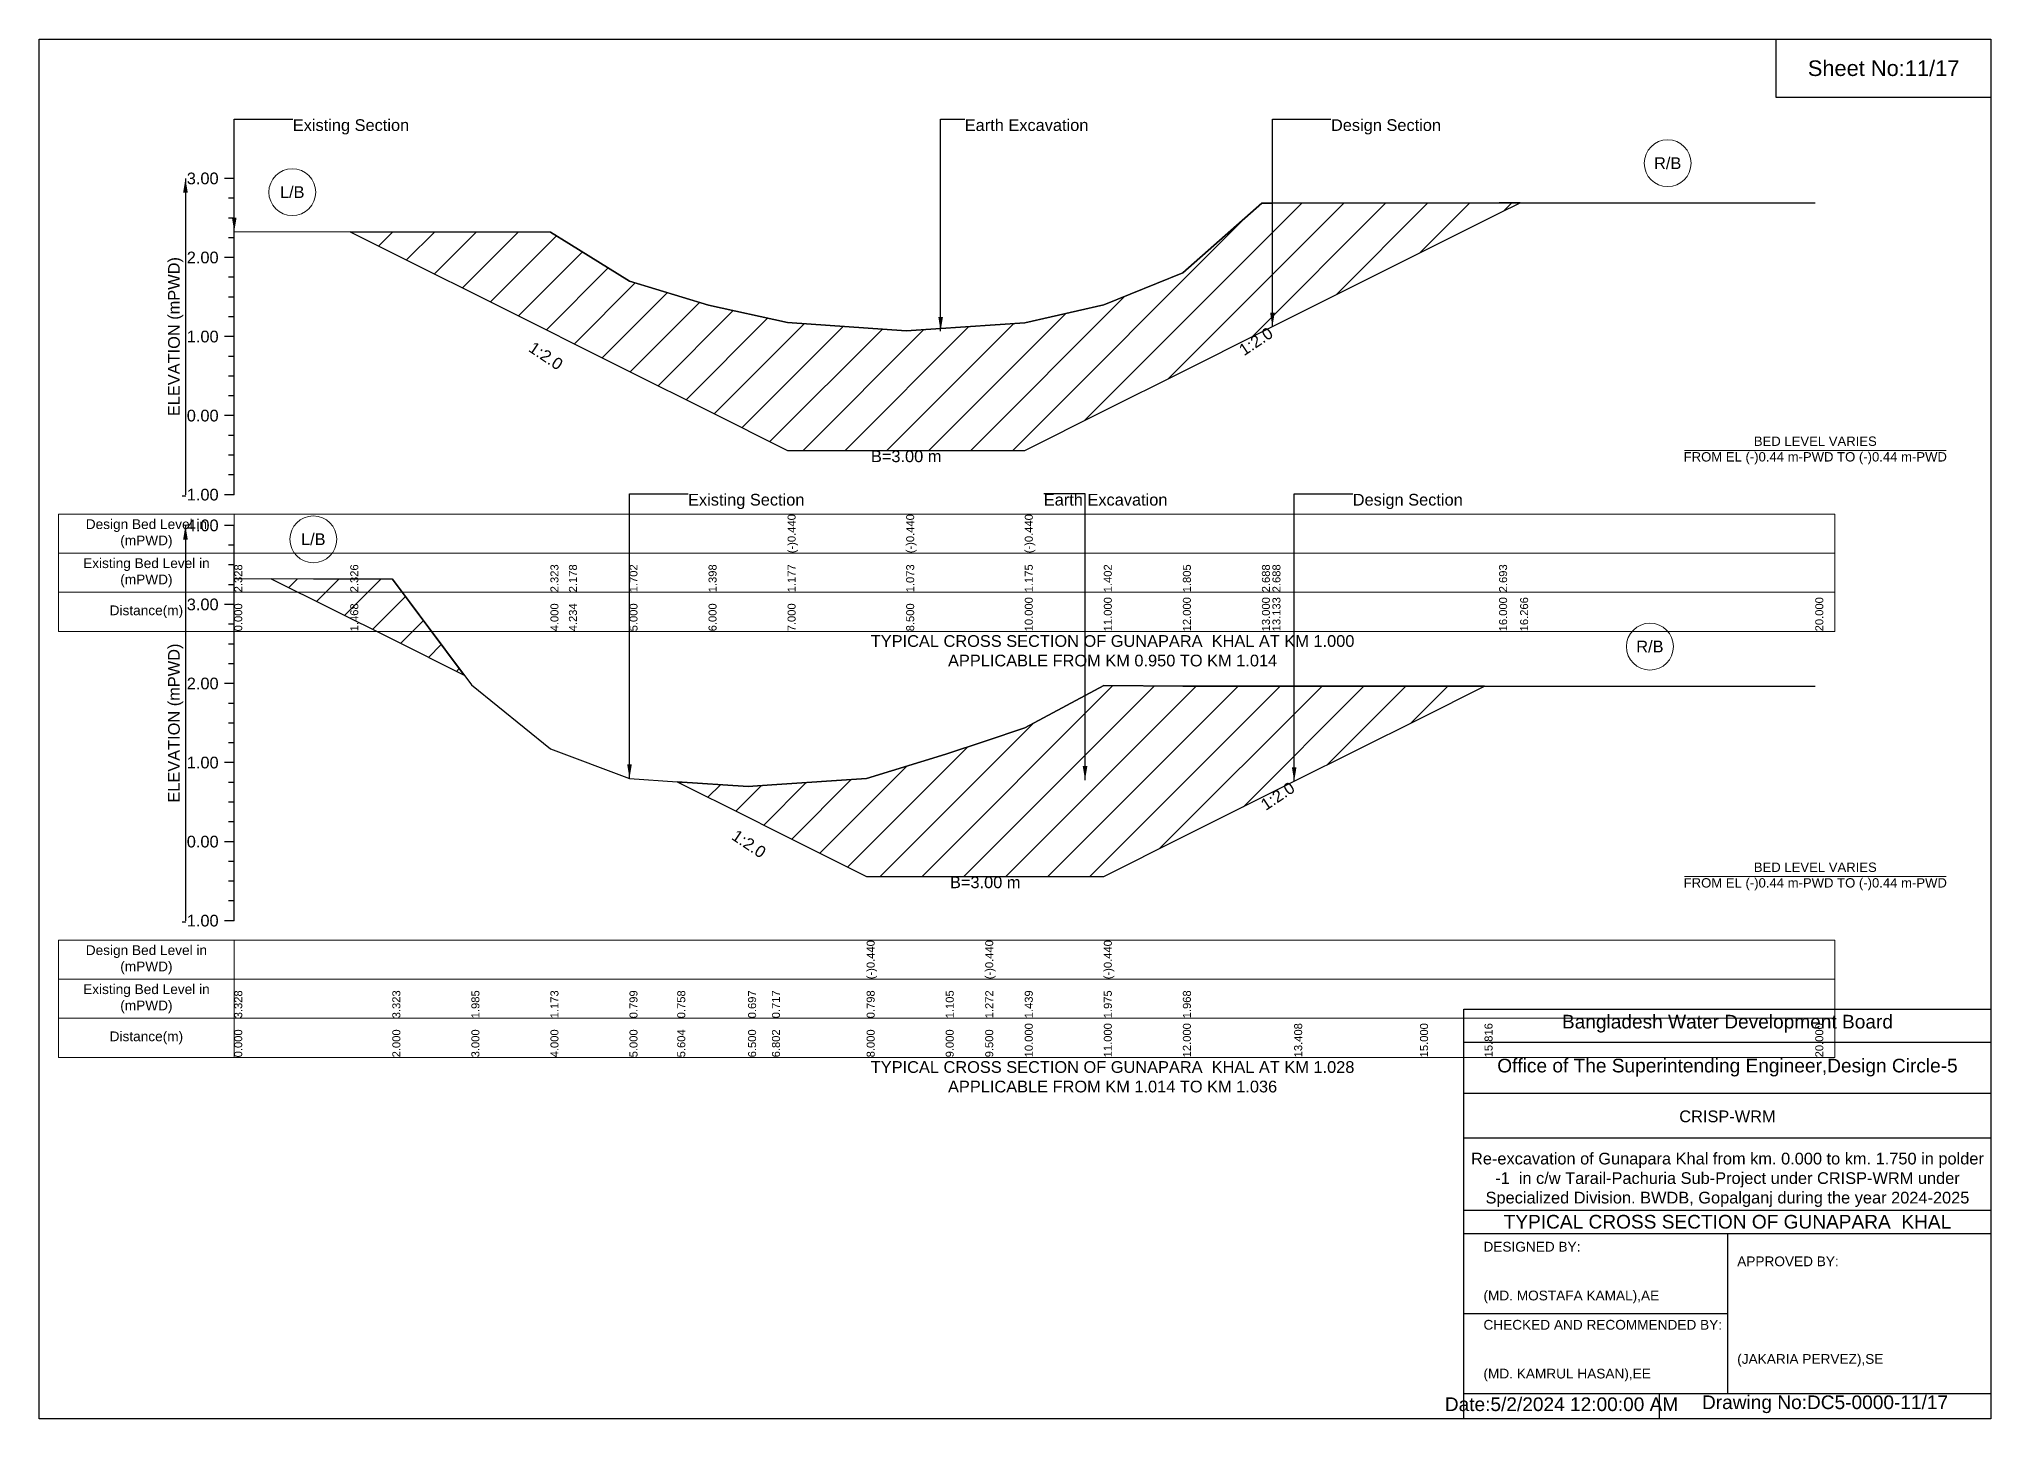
# Model space of a CAD drawing. Header units: inches. Extents: x 91000 to 268000, y -5656 to 171.
# Drawn here: x 200000 to 208000, y -5656 to 0 of the extents above; entities that cross this region are included whole.
import ezdxf

# ---------------------------------------------------------------- set-up
doc = ezdxf.new("R2010")
doc.units = ezdxf.units.IN
doc.header["$LTSCALE"] = 7
doc.header["$MEASUREMENT"] = 0
for name, color, linetype, lineweight in [('Cross section Data Border', 7, 'Continuous', 9), ('Cross Section Labels', 7, 'Continuous', 9), ('Existing_Bed_Level for Xsection', 7, 'Continuous', 25)]:
    doc.layers.add(name, color=color, linetype=linetype, lineweight=lineweight)
doc.styles.get("Standard").update_dxf_attribs({"font": 'arial.ttf'})
doc.dimstyles.get("Standard").update_dxf_attribs({"dimtxt": 0.18, "dimasz": 0.18, "dimexe": 0.18, "dimexo": 0.0625, "dimgap": 0.09, "dimtad": 0, "dimtih": 1, "dimtoh": 1, "dimdec": 4, "dimzin": 0, "dimdsep": 46, "dimtxsty": 'Standard', "dimcen": 0.09, "dimadec": 0, "dimazin": 0, "dimtfac": 1, "dimtdec": 4, "dimtofl": 0, "dimtmove": 0, "dimatfit": 3, "dimfxl": 1, "dimtolj": 1, "dimtzin": 0, "dimarcsym": 0})

msp = doc.modelspace()

# ---------------------------------------------------------------- hatches: boundary and pattern name
at = {"layer": 'Existing_Bed_Level for Xsection'}
h = msp.add_hatch(dxfattribs=at)
h.set_pattern_fill('ANSI31', color=256, scale=972, style=0)
h.paths.add_polyline_path([(201275.5, -790), (202096, -1200.2), (202171.8, -1238.1), (202420, -1362.2), (202744, -1524.2), (203068, -1686.2), (203554, -1686.2), (204040, -1686.2), (204364, -1524.2), (204688, -1362.2), (205012, -1200.2), (205055.1, -1178.7), (205984, -714.2), (206070.2, -671.1), (205984, -671.1), (205055.1, -672.7), (205012, -672.7), (204688, -958.8), (204364, -1089.4), (204040, -1163), (203554, -1196), (203068, -1162.3), (202744, -1090.7), (202420, -992.2), (202171.8, -838), (202096, -791)])
h = msp.add_hatch(dxfattribs=at)
h.set_pattern_fill('ANSI31', color=256, scale=972, style=0)
h.paths.add_polyline_path([(200951.1, -2211.9), (201448, -2460.4), (201743, -2607.9), (201448, -2213.2)])
h = msp.add_hatch(dxfattribs=at)
h.set_pattern_fill('ANSI31', color=256, scale=972, style=0)
h.paths.add_polyline_path([(202615.8, -3044.3), (202906, -3189.4), (203003.9, -3238.3), (203392, -3432.4), (203716, -3432.4), (203878, -3432.4), (204040, -3432.4), (204364, -3432.4), (204688, -3270.4), (205144.2, -3042.3), (205660, -2784.4), (205924.4, -2652.2), (205660, -2652.2), (205144.2, -2652.2), (204688, -2652.2), (204364, -2649.9), (204040, -2823.6), (203878, -2877.7), (203716, -2931.8), (203392, -3031.3), (203003.9, -3057.4), (202906, -3064)])

# ---------------------------------------------------------------- linework, layer by layer
for points in [[(200000, 0), (208000, 0), (208000, -5656), (200000, -5656)], [(207120, 0), (208000, 0), (208000, -240), (207120, -240)]]:
    msp.add_lwpolyline(points, close=True)
for points in [[(205840, -5656), (205840, -3976), (208000, -3976)], [(205840, -4112), (208000, -4112)], [(205840, -4320), (208000, -4320)], [(205840, -4504), (208000, -4504)], [(205840, -4800), (208000, -4800)], [(205840, -4896), (208000, -4896)], [(206920, -4896), (206920, -5552)], [(205840, -5224), (206920, -5224)], [(205840, -5552), (208000, -5552)], [(206640, -5552), (206640, -5656)]]:
    msp.add_lwpolyline(points)
at = {"layer": 'Cross section Data Border'}
for points in [[(200080, -1947.7), (207360, -1947.7), (207360, -2427.7), (200080, -2427.7)], [(200080, -3693.8), (207360, -3693.8), (207360, -4173.8), (200080, -4173.8)]]:
    msp.add_lwpolyline(points, close=True, dxfattribs=at)
for points in [[(200800, -1947.7), (200800, -2427.7)], [(200080, -2107.7), (207360, -2107.7)], [(200080, -2267.7), (207360, -2267.7)], [(200800, -3693.8), (200800, -4173.8)], [(200080, -3853.8), (207360, -3853.8)], [(200080, -4013.8), (207360, -4013.8)]]:
    msp.add_lwpolyline(points, dxfattribs=at)
at = {"layer": 'Cross Section Labels'}
for points in [[(206744.2, -1686.2), (207815.8, -1686.2)], [(206744.2, -3432.4), (207815.8, -3432.4)]]:
    msp.add_lwpolyline(points, dxfattribs=at)
for centre in [(206675.1, -509.1), (201037.8, -627.7), (201124, -2050.4), (206602.2, -2490.2)]:
    msp.add_circle(centre, 96, dxfattribs=at)
at = {"layer": 'Existing_Bed_Level for Xsection'}
for points in [[(200800, -571.7), (200760, -571.7)], [(200800, -1867.7), (200800, -1543.7), (200800, -1219.7), (200800, -895.7), (200800, -571.7)], [(200800, -652.7), (200776, -652.7)], [(200800, -789.4), (201275.5, -790), (202096, -791), (202171.8, -838), (202420, -992.2), (202744, -1090.7), (203068, -1162.3), (203068, -1162.3), (203554, -1196), (203554, -1196), (204040, -1163), (204040, -1163), (204364, -1089.4), (204688, -958.8), (205012, -672.7), (205055.1, -672.7), (205984, -671.1), (206070.2, -671.1), (207280, -671.1)], [(200800, -733.7), (200776, -733.7)], [(200800, -814.7), (200776, -814.7)], [(200800, -895.7), (200760, -895.7)], [(200800, -976.7), (200776, -976.7)], [(200800, -1057.7), (200776, -1057.7)], [(200800, -1138.7), (200776, -1138.7)], [(200800, -1219.7), (200760, -1219.7)], [(200800, -1300.7), (200776, -1300.7)], [(200800, -1381.7), (200776, -1381.7)], [(200800, -1462.7), (200776, -1462.7)], [(200800, -1543.7), (200760, -1543.7)], [(200800, -1624.7), (200776, -1624.7)], [(200800, -1705.7), (200776, -1705.7)], [(200800, -1786.7), (200776, -1786.7)], [(200800, -1867.7), (200760, -1867.7)], [(200800, -1993.8), (200760, -1993.8)], [(200800, -3613.8), (200800, -3289.8), (200800, -2965.8), (200800, -2641.8), (200800, -2317.8), (200800, -1993.8)], [(200800, -2074.8), (200776, -2074.8)], [(200800, -2155.8), (200776, -2155.8)], [(200800, -2236.8), (200776, -2236.8)], [(200800, -2211.6), (201448, -2213.2), (201772, -2646.7), (202096, -2909.8), (202420, -3031), (202615.8, -3044.3), (202906, -3064), (203003.9, -3057.4), (203392, -3031.3), (203392, -3031.3), (203716, -2931.8), (203878, -2877.7), (203878, -2877.7), (204040, -2823.6), (204364, -2649.9), (204364, -2649.9), (204688, -2652.2), (205144.2, -2652.2), (205660, -2652.2), (205924.4, -2652.2), (207280, -2652.2)], [(200800, -2317.8), (200760, -2317.8)], [(200800, -2398.8), (200776, -2398.8)], [(200800, -2479.8), (200776, -2479.8)], [(200800, -2560.8), (200776, -2560.8)], [(200800, -2641.8), (200760, -2641.8)], [(200800, -2722.8), (200776, -2722.8)], [(200800, -2803.8), (200776, -2803.8)], [(200800, -2884.8), (200776, -2884.8)], [(200800, -2965.8), (200760, -2965.8)], [(200800, -3046.8), (200776, -3046.8)], [(200800, -3127.8), (200776, -3127.8)], [(200800, -3208.8), (200776, -3208.8)], [(200800, -3289.8), (200760, -3289.8)], [(200800, -3370.8), (200776, -3370.8)], [(200800, -3451.8), (200776, -3451.8)], [(200800, -3532.8), (200776, -3532.8)], [(200800, -3613.8), (200760, -3613.8)]]:
    msp.add_lwpolyline(points, dxfattribs=at)
for points in [[(201275.5, -790), (202096, -1200.2), (202171.8, -1238.1), (202420, -1362.2), (202744, -1524.2), (203068, -1686.2), (203068, -1686.2), (203554, -1686.2), (203554, -1686.2), (204040, -1686.2), (204040, -1686.2), (204364, -1524.2), (204688, -1362.2), (205012, -1200.2), (205055.1, -1178.7), (205984, -714.2), (206070.2, -671.1), (206070.2, -671.1), (206070.2, -671.1), (205984, -671.1), (205055.1, -672.7), (205012, -672.7), (204688, -958.8), (204364, -1089.4), (204040, -1163), (204040, -1163), (203554, -1196), (203554, -1196), (203068, -1162.3), (203068, -1162.3), (202744, -1090.7), (202420, -992.2), (202171.8, -838), (202096, -791)], [(200951.1, -2211.9), (201448, -2460.4), (201743, -2607.9), (201448, -2213.2)], [(202615.8, -3044.3), (202615.8, -3044.3), (202906, -3189.4), (203003.9, -3238.3), (203392, -3432.4), (203392, -3432.4), (203716, -3432.4), (203878, -3432.4), (203878, -3432.4), (204040, -3432.4), (204364, -3432.4), (204364, -3432.4), (204688, -3270.4), (205144.2, -3042.3), (205660, -2784.4), (205924.4, -2652.2), (205924.4, -2652.2), (205924.4, -2652.2), (205660, -2652.2), (205144.2, -2652.2), (204688, -2652.2), (204364, -2649.9), (204364, -2649.9), (204040, -2823.6), (203878, -2877.7), (203878, -2877.7), (203716, -2931.8), (203392, -3031.3), (203392, -3031.3), (203003.9, -3057.4), (202906, -3064), (202615.8, -3044.3)]]:
    msp.add_lwpolyline(points, close=True, dxfattribs=at)

# ---------------------------------------------------------------- texts
at = {"attachment_point": 5}
for s, insert, char_height in [('Sheet No:11/17', (207560, -120), 64), ('Bangladesh Water Development Board', (206920, -4036), 56), ('Office of The Superintending Engineer,Design Circle-5', (206920, -4216), 56)]:
    msp.add_mtext(s, dxfattribs=dict(at, insert=insert, char_height=char_height))
for s, insert, char_height, width, attachment_point in [('CRISP-WRM', (206920, -4416), 48, 2240, 5), ('Re-excavation of Gunapara Khal from km. 0.000 to km. 1.750 in polder -1  in c/w Tarail-Pachuria Sub-Project under CRISP-WRM under Specialized Division. BWDB, Gopalganj during the year 2024-2025', (206920, -4676), 48, 2160, 5), ('TYPICAL CROSS SECTION OF GUNAPARA  KHAL', (206920, -4848), 56, 2240, 5), ('DESIGNED BY:^J^J^J(MD. MOSTAFA KAMAL),AE', (205920, -5056), 40, 1120, 4), ('APPROVED BY:^J^J^J^J^J^J(JAKARIA PERVEZ),SE', (206960, -5216), 40, 1120, 4), ('CHECKED AND RECOMMENDED BY:^J^J^J(MD. KAMRUL HASAN),EE', (205920, -5376), 40, 1120, 4), ('Date:5/2/2024 12:00:00 AM', (206240, -5596), 56, 1120, 5), ('Drawing No:DC5-0000-11/17', (207320, -5596), 56, 1760, 5)]:
    msp.add_mtext(s, dxfattribs=dict(insert=insert, char_height=char_height, width=width, attachment_point=attachment_point))
at = {"layer": 'Cross section Data Border', "char_height": 40, "width": 640, "attachment_point": 5}
for s, insert in [('Design Bed Level in (mPWD)', (200440, -2027.7)), ('Existing Bed Level in (mPWD)', (200440, -2187.7)), ('Distance(m)', (200440, -2347.7)), ('Design Bed Level in (mPWD)', (200440, -3773.8)), ('Existing Bed Level in (mPWD)', (200440, -3933.8)), ('Distance(m)', (200440, -4093.8))]:
    msp.add_mtext(s, dxfattribs=dict(at, insert=insert))
at = {"layer": 'Cross Section Labels'}
for s, insert, char_height, attachment_point in [('Existing Section', (201040, -328.7), 48, 1), ('Earth Excavation', (203794, -328.7), 48, 1), ('Design Section', (205295.1, -328.7), 48, 1), ('R/B', (206675.1, -509.1), 48, 5), ('L/B', (201037.8, -627.7), 48, 5), ('BED LEVEL VARIES ^JFROM EL (-)0.44 m-PWD TO (-)0.44 m-PWD', (207280, -1686.2), 38.4, 5), ('B=3.00 m', (203554, -1686.2), 48, 2), ('Existing Section', (202660, -1864.2), 48, 1), ('Earth Excavation', (204118, -1864.2), 48, 1), ('Design Section', (205384.2, -1864.2), 48, 1), ('L/B', (201124, -2050.4), 48, 5), ('TYPICAL CROSS SECTION OF GUNAPARA  KHAL AT KM 1.000^JAPPLICABLE FROM KM 0.950 TO KM 1.014', (204400, -2507.7), 48, 5), ('R/B', (206602.2, -2490.2), 48, 5), ('B=3.00 m', (203878, -3432.4), 48, 2), ('BED LEVEL VARIES ^JFROM EL (-)0.44 m-PWD TO (-)0.44 m-PWD', (207280, -3432.4), 38.4, 5), ('TYPICAL CROSS SECTION OF GUNAPARA  KHAL AT KM 1.028^JAPPLICABLE FROM KM 1.014 TO KM 1.036', (204400, -4253.8), 48, 5)]:
    msp.add_mtext(s, dxfattribs=dict(at, insert=insert, char_height=char_height, attachment_point=attachment_point))
at = {"layer": 'Cross Section Labels', "char_height": 48, "attachment_point": 2}
for insert, rotation in [((204974.1, -1219.2), 33.69007), ((202090.8, -1278.6), 326.30993), ((205063.2, -3082.8), 33.69007), ((202922.9, -3278.8), 326.30993)]:
    msp.add_mtext('1:2.0', dxfattribs=dict(at, insert=insert, rotation=rotation))
at = {"layer": 'Existing_Bed_Level for Xsection', "char_height": 48, "attachment_point": 6}
for s, insert in [('3.00', (200736, -571.7)), ('2.00', (200736, -895.7)), ('1.00', (200736, -1219.7)), ('0.00', (200736, -1543.7)), ('-1.00', (200736, -1867.7)), ('4.00', (200736, -1993.8)), ('3.00', (200736, -2317.8)), ('2.00', (200736, -2641.8)), ('1.00', (200736, -2965.8)), ('0.00', (200736, -3289.8)), ('-1.00', (200736, -3613.8))]:
    msp.add_mtext(s, dxfattribs=dict(at, insert=insert))
at = {"layer": 'Existing_Bed_Level for Xsection', "rotation": 90}
for s, insert, char_height, attachment_point in [('ELEVATION (mPWD)', (200560, -1219.7), 48, 5), ('(-)0.440', (203068, -2107.7), 32.8, 1), ('(-)0.440', (203554, -2107.7), 32.8, 1), ('(-)0.440', (204040, -2107.7), 32.8, 1), ('2.328', (200800, -2267.7), 32.8, 1), ('2.326', (201275.5, -2267.7), 32.8, 1), ('2.323', (202096, -2267.7), 32.8, 1), ('2.178', (202171.8, -2267.7), 32.8, 1), ('1.702', (202420, -2267.7), 32.8, 1), ('1.398', (202744, -2267.7), 32.8, 1), ('1.177', (203068, -2267.7), 32.8, 1), ('1.073', (203554, -2267.7), 32.8, 1), ('1.175', (204040, -2267.7), 32.8, 1), ('1.402', (204364, -2267.7), 32.8, 1), ('1.805', (204688, -2267.7), 32.8, 1), ('2.688', (205012, -2267.7), 32.8, 1), ('2.688', (205055.1, -2267.7), 32.8, 1), ('2.693', (205984, -2267.7), 32.8, 1), ('0.000', (200800, -2427.7), 32.8, 1), ('1.468', (201275.5, -2427.7), 32.8, 1), ('4.000', (202096, -2427.7), 32.8, 1), ('4.234', (202171.8, -2427.7), 32.8, 1), ('5.000', (202420, -2427.7), 32.8, 1), ('6.000', (202744, -2427.7), 32.8, 1), ('7.000', (203068, -2427.7), 32.8, 1), ('8.500', (203554, -2427.7), 32.8, 1), ('10.000', (204040, -2427.7), 32.8, 1), ('11.000', (204364, -2427.7), 32.8, 1), ('12.000', (204688, -2427.7), 32.8, 1), ('13.000', (205012, -2427.7), 32.8, 1), ('13.133', (205055.1, -2427.7), 32.8, 1), ('16.000', (205984, -2427.7), 32.8, 1), ('16.266', (206070.2, -2427.7), 32.8, 1), ('20.000', (207280, -2427.7), 32.8, 1), ('ELEVATION (mPWD)', (200560, -2803.8), 48, 5), ('(-)0.440', (203392, -3853.8), 32.8, 1), ('(-)0.440', (203878, -3853.8), 32.8, 1), ('(-)0.440', (204364, -3853.8), 32.8, 1), ('3.328', (200800, -4013.8), 32.8, 1), ('3.323', (201448, -4013.8), 32.8, 1), ('1.985', (201772, -4013.8), 32.8, 1), ('1.173', (202096, -4013.8), 32.8, 1), ('0.799', (202420, -4013.8), 32.8, 1), ('0.758', (202615.8, -4013.8), 32.8, 1), ('0.697', (202906, -4013.8), 32.8, 1), ('0.717', (203003.9, -4013.8), 32.8, 1), ('0.798', (203392, -4013.8), 32.8, 1), ('1.105', (203716, -4013.8), 32.8, 1), ('1.272', (203878, -4013.8), 32.8, 1), ('1.439', (204040, -4013.8), 32.8, 1), ('1.975', (204364, -4013.8), 32.8, 1), ('1.968', (204688, -4013.8), 32.8, 1), ('0.000', (200800, -4173.8), 32.8, 1), ('2.000', (201448, -4173.8), 32.8, 1), ('3.000', (201772, -4173.8), 32.8, 1), ('4.000', (202096, -4173.8), 32.8, 1), ('5.000', (202420, -4173.8), 32.8, 1), ('5.604', (202615.8, -4173.8), 32.8, 1), ('6.500', (202906, -4173.8), 32.8, 1), ('6.802', (203003.9, -4173.8), 32.8, 1), ('8.000', (203392, -4173.8), 32.8, 1), ('9.000', (203716, -4173.8), 32.8, 1), ('9.500', (203878, -4173.8), 32.8, 1), ('10.000', (204040, -4173.8), 32.8, 1), ('11.000', (204364, -4173.8), 32.8, 1), ('12.000', (204688, -4173.8), 32.8, 1), ('13.408', (205144.2, -4173.8), 32.8, 1), ('15.000', (205660, -4173.8), 32.8, 1), ('15.816', (205924.4, -4173.8), 32.8, 1), ('20.000', (207280, -4173.8), 32.8, 1)]:
    msp.add_mtext(s, dxfattribs=dict(at, insert=insert, char_height=char_height, attachment_point=attachment_point))

# ---------------------------------------------------------------- leaders
at = {"layer": 'Cross Section Labels', "annotation_type": 0, "has_hookline": 1, "hookline_direction": 0}
for points, text_width in [([(200800, -789.4), (200800, -328.7), (201039.9, -328.7)], 467.2), ([(203695.2, -1197.1), (203695.2, -328.7), (203793.9, -328.7)], 497), ([(205055.1, -1178.7), (205055.1, -328.7), (205295, -328.7)], 441.2), ([(202420, -3031), (202420, -1864.2), (202659.9, -1864.2)], 467.2), ([(204287.1, -3037.4), (204287.1, -1864.2), (204117.9, -1864.2)], 497), ([(205144.2, -3042.3), (205144.2, -1864.2), (205384.1, -1864.2)], 441.2)]:
    msp.add_leader(points, dimstyle='Standard', override={"dimasz": 57.6}, dxfattribs=dict(at, text_width=text_width))
at = {"layer": 'Existing_Bed_Level for Xsection'}
for points in [[(200600, -571.7), (200600, -1867.7)], [(200600, -1993.8), (200600, -3613.8)]]:
    msp.add_leader(points, dimstyle='Standard', override={"dimasz": 57.6}, dxfattribs=at)

doc.saveas('drawing.dxf')
